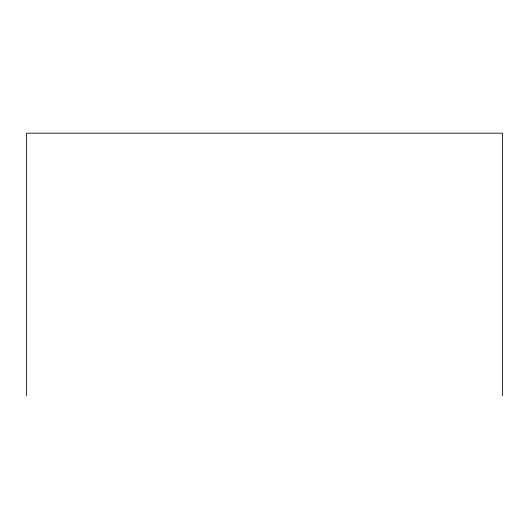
<?xml version="1.0" encoding="UTF-8"?>
<svg xmlns="http://www.w3.org/2000/svg" width="529" height="529" viewBox="0 0 529 529"><rect width="100%" height="100%" fill="white"/><g stroke="black" fill="none" stroke-linecap="round" stroke-linejoin="round"><path stroke-width="0.79" d="M502.55 395.824L502.55 133.176L26.45 133.176L26.45 395.824"/></g></svg>
